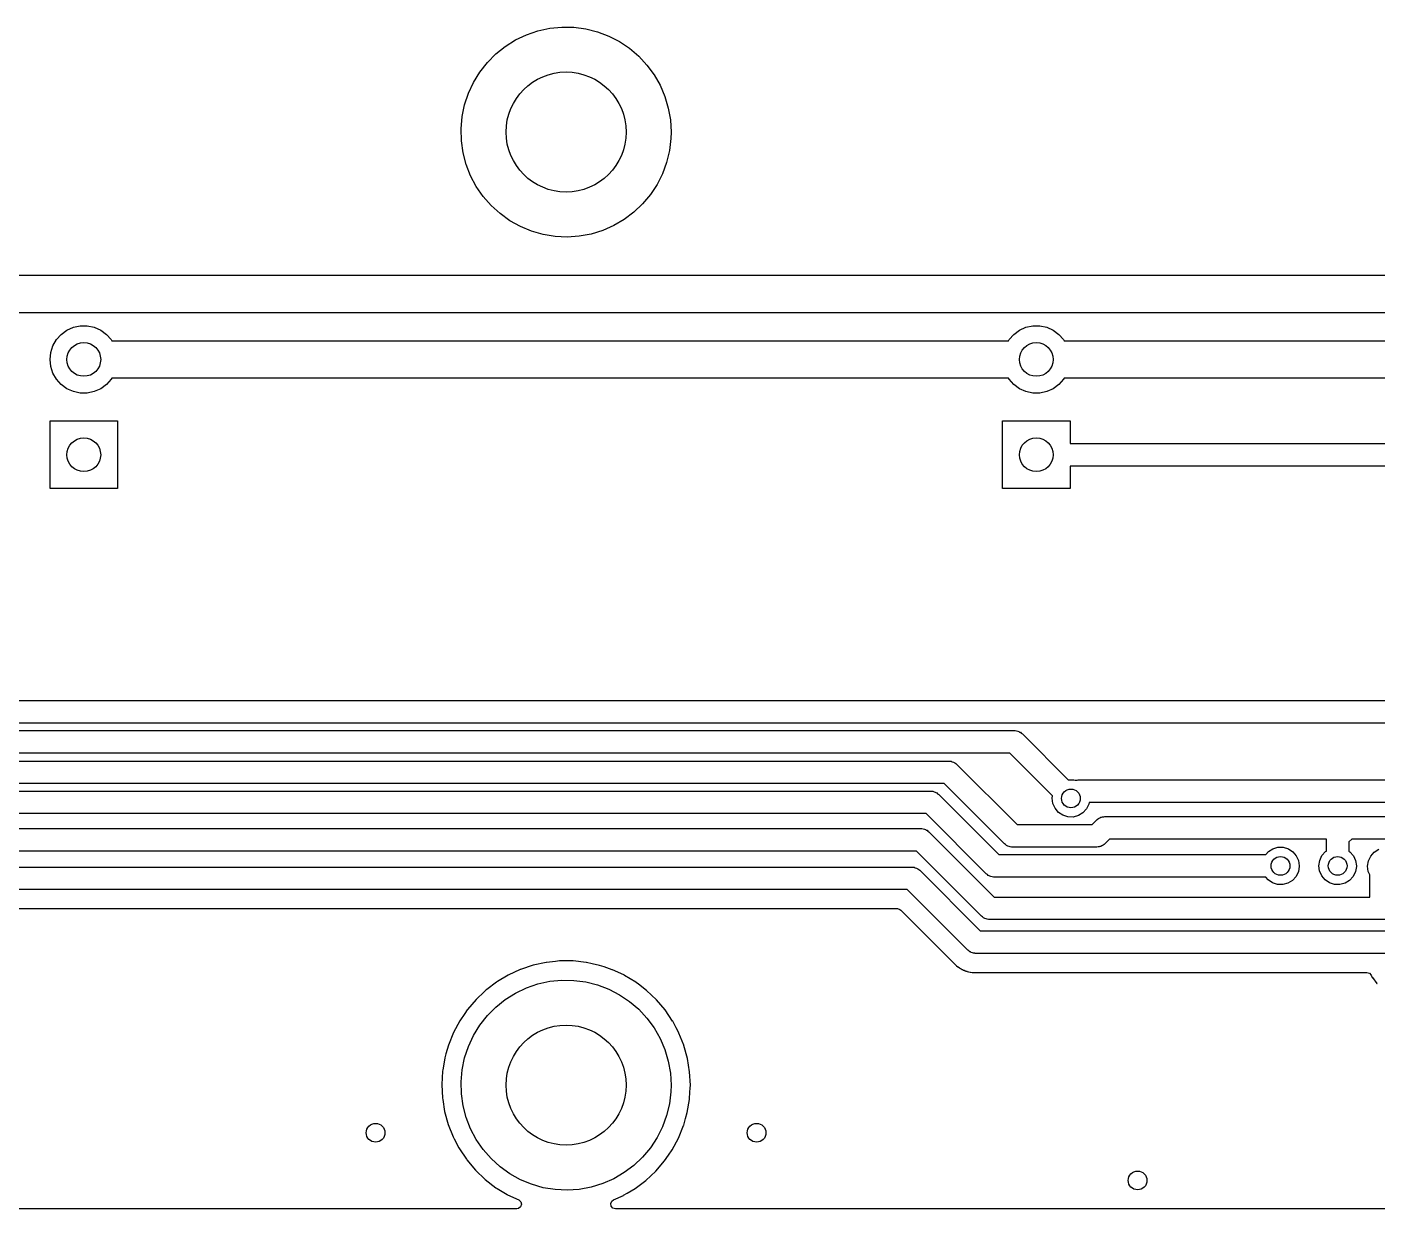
# Model space of a CAD drawing. Extents: x 14 to 417, y -139 to -108.
# Drawn here: x 176.12 to 212.12, y -139.19 to -107.69 of the extents above; entities that cross this region are included whole.
import ezdxf

# ---------------------------------------------------------------- set-up
doc = ezdxf.new("R2010")
doc.units = 0
doc.layers.add('BLACK', color=7, linetype='CONTINUOUS')

msp = doc.modelspace()

# ---------------------------------------------------------------- linework, layer by layer
at = {"layer": 'BLACK', "linetype": 'CONTINUOUS'}
for p, q in [((189.151, -108.036), (189.442, -107.898)), ((189.442, -107.898), (189.747, -107.793)), ((189.747, -107.793), (190.062, -107.724)), ((190.062, -107.724), (190.383, -107.692)), ((190.383, -107.692), (190.705, -107.698)), ((190.705, -107.698), (191.025, -107.74)), ((191.025, -107.74), (191.337, -107.818)), ((191.337, -107.818), (191.639, -107.932)), ((191.639, -107.932), (191.925, -108.08)), ((188.626, -108.409), (188.878, -108.208)), ((188.878, -108.208), (189.151, -108.036)), ((191.925, -108.08), (192.193, -108.26)), ((192.193, -108.26), (192.438, -108.469)), ((188.201, -108.892), (188.4, -108.638)), ((188.4, -108.638), (188.626, -108.409)), ((192.438, -108.469), (192.657, -108.705)), ((192.657, -108.705), (192.848, -108.965)), ((188.032, -109.167), (188.201, -108.892)), ((192.848, -108.965), (193.008, -109.245)), ((187.897, -109.459), (188.032, -109.167)), ((193.008, -109.245), (193.134, -109.542)), ((187.73, -110.081), (187.795, -109.765)), ((187.795, -109.765), (187.897, -109.459)), ((193.134, -109.542), (193.226, -109.851)), ((187.701, -110.402), (187.73, -110.081)), ((193.226, -109.851), (193.281, -110.168)), ((187.71, -110.724), (187.701, -110.402)), ((193.281, -110.168), (193.3, -110.49)), ((193.3, -110.49), (193.294, -110.666)), ((187.755, -111.043), (187.71, -110.724)), ((193.294, -110.666), (193.256, -110.986)), ((187.837, -111.355), (187.755, -111.043)), ((193.256, -110.986), (193.18, -111.299)), ((187.954, -111.656), (187.837, -111.355)), ((193.18, -111.299), (193.07, -111.602)), ((188.105, -111.94), (187.954, -111.656)), ((188.288, -112.206), (188.105, -111.94)), ((192.925, -111.89), (192.748, -112.159)), ((193.07, -111.602), (192.925, -111.89)), ((188.499, -112.449), (188.288, -112.206)), ((192.748, -112.159), (192.541, -112.407)), ((188.738, -112.666), (188.499, -112.449)), ((189, -112.854), (188.738, -112.666)), ((192.307, -112.629), (192.049, -112.822)), ((192.541, -112.407), (192.307, -112.629)), ((189.281, -113.011), (189, -112.854)), ((189.579, -113.134), (189.281, -113.011)), ((191.771, -112.985), (191.476, -113.114)), ((192.049, -112.822), (191.771, -112.985)), ((189.889, -113.223), (189.579, -113.134)), ((190.207, -113.275), (189.889, -113.223)), ((190.529, -113.29), (190.207, -113.275)), ((190.851, -113.268), (190.529, -113.29)), ((191.168, -113.209), (190.851, -113.268)), ((191.476, -113.114), (191.168, -113.209)), ((34.4971, -114.308), (363.267, -114.308)), ((363.474, -115.308), (34.29, -115.308)), ((176.911, -116.022), (177.037, -115.882)), ((177.037, -115.882), (177.189, -115.772)), ((177.189, -115.772), (177.361, -115.695)), ((177.361, -115.695), (177.545, -115.656)), ((177.545, -115.656), (177.733, -115.656)), ((177.733, -115.656), (177.917, -115.695)), ((177.917, -115.695), (178.089, -115.772)), ((178.089, -115.772), (178.241, -115.882)), ((178.241, -115.882), (178.367, -116.022)), ((202.311, -116.022), (202.437, -115.882)), ((202.437, -115.882), (202.589, -115.772)), ((202.589, -115.772), (202.761, -115.695)), ((202.761, -115.695), (202.945, -115.656)), ((202.945, -115.656), (203.133, -115.656)), ((203.133, -115.656), (203.317, -115.695)), ((203.317, -115.695), (203.489, -115.772)), ((203.489, -115.772), (203.641, -115.882)), ((203.641, -115.882), (203.767, -116.022)), ((176.759, -116.364), (176.817, -116.185)), ((176.817, -116.185), (176.911, -116.022)), ((178.367, -116.022), (178.384, -116.051)), ((178.384, -116.051), (202.294, -116.051)), ((202.294, -116.051), (202.311, -116.022)), ((203.767, -116.022), (203.784, -116.051)), ((203.784, -116.051), (227.694, -116.051)), ((176.739, -116.551), (176.759, -116.364)), ((176.759, -116.738), (176.739, -116.551)), ((176.817, -116.917), (176.759, -116.738)), ((176.911, -117.08), (176.817, -116.917)), ((177.037, -117.22), (176.911, -117.08)), ((177.189, -117.33), (177.037, -117.22)), ((177.361, -117.407), (177.189, -117.33)), ((178.089, -117.33), (177.917, -117.407)), ((178.241, -117.22), (178.089, -117.33)), ((178.367, -117.08), (178.241, -117.22)), ((178.384, -117.051), (178.367, -117.08)), ((202.294, -117.051), (178.384, -117.051)), ((202.311, -117.08), (202.294, -117.051)), ((202.437, -117.22), (202.311, -117.08)), ((202.589, -117.33), (202.437, -117.22)), ((202.761, -117.407), (202.589, -117.33)), ((203.489, -117.33), (203.317, -117.407)), ((203.641, -117.22), (203.489, -117.33)), ((203.767, -117.08), (203.641, -117.22)), ((203.784, -117.051), (203.767, -117.08)), ((227.694, -117.051), (203.784, -117.051)), ((177.545, -117.446), (177.361, -117.407)), ((177.733, -117.446), (177.545, -117.446)), ((177.917, -117.407), (177.733, -117.446)), ((202.945, -117.446), (202.761, -117.407)), ((203.133, -117.446), (202.945, -117.446)), ((203.317, -117.407), (203.133, -117.446)), ((176.739, -119.991), (176.739, -118.191)), ((176.739, -118.191), (178.539, -118.191)), ((178.539, -118.191), (178.539, -119.991)), ((202.139, -119.991), (202.139, -118.191)), ((202.139, -118.191), (203.939, -118.191)), ((203.939, -118.191), (203.939, -118.791)), ((203.939, -118.791), (217.822, -118.791)), ((217.762, -119.391), (203.939, -119.391)), ((203.939, -119.391), (203.939, -119.991)), ((178.539, -119.991), (176.739, -119.991)), ((203.939, -119.991), (202.139, -119.991)), ((32.2143, -125.642), (213.826, -125.642)), ((213.702, -126.242), (32.0901, -126.242)), ((22.7258, -126.441), (202.454, -126.441)), ((202.454, -126.441), (202.465, -126.442)), ((202.465, -126.442), (202.469, -126.442)), ((202.469, -126.442), (202.477, -126.444)), ((202.477, -126.444), (202.513, -126.447)), ((202.513, -126.447), (202.544, -126.46)), ((202.544, -126.46), (202.576, -126.467)), ((202.576, -126.467), (202.594, -126.48)), ((202.594, -126.48), (202.615, -126.488)), ((202.615, -126.488), (202.639, -126.511)), ((202.639, -126.511), (202.667, -126.529)), ((202.667, -126.529), (203.892, -127.754)), ((202.33, -127.041), (22.6015, -127.041)), ((203.471, -128.183), (202.33, -127.041)), ((106.88, -127.254), (200.706, -127.254)), ((200.706, -127.254), (200.716, -127.255)), ((200.716, -127.255), (200.721, -127.255)), ((200.721, -127.255), (200.729, -127.256)), ((200.729, -127.256), (200.765, -127.26)), ((200.765, -127.26), (200.795, -127.272)), ((200.795, -127.272), (200.828, -127.28)), ((200.828, -127.28), (200.846, -127.293)), ((200.846, -127.293), (200.867, -127.301)), ((200.867, -127.301), (200.891, -127.323)), ((200.891, -127.323), (200.918, -127.342)), ((200.918, -127.342), (202.525, -128.948)), ((203.892, -127.754), (203.894, -127.754)), ((203.894, -127.754), (204.036, -127.754)), ((204.036, -127.754), (204.077, -127.767)), ((204.077, -127.767), (204.092, -127.761)), ((204.092, -127.761), (204.125, -127.76)), ((204.125, -127.76), (204.157, -127.754)), ((204.157, -127.754), (213.906, -127.754)), ((200.582, -127.854), (107.165, -127.854)), ((116.468, -128.054), (200.223, -128.054)), ((200.223, -128.054), (200.234, -128.055)), ((200.234, -128.055), (200.238, -128.054)), ((200.238, -128.054), (200.246, -128.056)), ((200.246, -128.056), (200.282, -128.06)), ((200.282, -128.06), (200.313, -128.072)), ((200.313, -128.072), (200.345, -128.08)), ((200.345, -128.08), (200.363, -128.092)), ((200.363, -128.092), (200.384, -128.1)), ((200.384, -128.1), (200.408, -128.123)), ((200.408, -128.123), (200.436, -128.142)), ((200.436, -128.142), (202.042, -129.748)), ((202.188, -129.461), (200.582, -127.854)), ((203.462, -128.243), (203.471, -128.183)), ((203.48, -128.383), (203.462, -128.243)), ((203.538, -128.513), (203.48, -128.383)), ((203.629, -128.622), (203.538, -128.513)), ((204.438, -128.401), (204.377, -128.529)), ((204.446, -128.354), (204.438, -128.401)), ((213.781, -128.354), (204.446, -128.354)), ((200.099, -128.654), (116.592, -128.654)), ((201.706, -130.26), (200.099, -128.654)), ((203.747, -128.7), (203.629, -128.622)), ((203.882, -128.743), (203.747, -128.7)), ((204.024, -128.745), (203.882, -128.743)), ((204.161, -128.708), (204.024, -128.745)), ((204.281, -128.634), (204.161, -128.708)), ((204.377, -128.529), (204.281, -128.634)), ((204.527, -128.948), (204.655, -128.82)), ((204.655, -128.82), (204.663, -128.813)), ((204.663, -128.813), (204.666, -128.81)), ((204.666, -128.81), (204.673, -128.806)), ((204.673, -128.806), (204.701, -128.783)), ((204.701, -128.783), (204.731, -128.77)), ((204.731, -128.77), (204.76, -128.752)), ((204.76, -128.752), (204.781, -128.748)), ((204.781, -128.748), (204.802, -128.739)), ((204.802, -128.739), (204.835, -128.738)), ((204.835, -128.738), (204.868, -128.732)), ((204.868, -128.732), (213.614, -128.732)), ((117.277, -129.053), (199.965, -129.053)), ((199.965, -129.053), (199.975, -129.054)), ((199.975, -129.054), (199.98, -129.054)), ((199.98, -129.054), (199.988, -129.055)), ((199.988, -129.055), (200.024, -129.059)), ((200.024, -129.059), (200.054, -129.071)), ((200.054, -129.071), (200.087, -129.079)), ((200.087, -129.079), (200.105, -129.092)), ((200.105, -129.092), (200.126, -129.1)), ((200.126, -129.1), (200.15, -129.122)), ((200.15, -129.122), (200.177, -129.141)), ((200.177, -129.141), (201.913, -130.877)), ((202.525, -128.948), (204.527, -128.948)), ((202.216, -129.479), (202.188, -129.461)), ((202.24, -129.502), (202.216, -129.479)), ((202.261, -129.51), (202.24, -129.502)), ((202.279, -129.523), (202.261, -129.51)), ((202.311, -129.53), (202.279, -129.523)), ((202.342, -129.543), (202.311, -129.53)), ((202.378, -129.546), (202.342, -129.543)), ((202.386, -129.548), (202.378, -129.546)), ((202.39, -129.548), (202.386, -129.548)), ((202.4, -129.548), (202.39, -129.548)), ((204.651, -129.548), (202.4, -129.548)), ((204.684, -129.542), (204.651, -129.548)), ((204.717, -129.541), (204.684, -129.542)), ((204.737, -129.532), (204.717, -129.541)), ((204.759, -129.528), (204.737, -129.532)), ((204.787, -129.511), (204.759, -129.528)), ((204.818, -129.498), (204.787, -129.511)), ((204.846, -129.475), (204.818, -129.498)), ((204.853, -129.471), (204.846, -129.475)), ((204.855, -129.467), (204.853, -129.471)), ((204.863, -129.461), (204.855, -129.467)), ((204.992, -129.332), (204.863, -129.461)), ((210.774, -129.332), (204.992, -129.332)), ((209.226, -129.667), (209.346, -129.592)), ((209.346, -129.592), (209.482, -129.553)), ((209.482, -129.553), (209.624, -129.553)), ((209.624, -129.553), (209.76, -129.594)), ((209.76, -129.594), (209.879, -129.671)), ((210.774, -129.652), (210.774, -129.332)), ((211.452, -129.332), (211.374, -129.41)), ((211.374, -129.41), (211.374, -129.653)), ((213.49, -129.332), (211.452, -129.332)), ((199.841, -129.653), (117.278, -129.653)), ((201.576, -131.389), (199.841, -129.653)), ((202.042, -129.748), (209.155, -129.748)), ((209.155, -129.748), (209.226, -129.667)), ((209.879, -129.671), (209.971, -129.779)), ((209.971, -129.779), (210.03, -129.908)), ((210.03, -129.908), (210.05, -130.048)), ((210.574, -130.042), (210.596, -129.902)), ((210.596, -129.902), (210.656, -129.773)), ((210.656, -129.773), (210.75, -129.667)), ((210.75, -129.667), (210.774, -129.652)), ((211.374, -129.653), (211.403, -129.671)), ((211.403, -129.671), (211.495, -129.779)), ((211.495, -129.779), (211.554, -129.908)), ((211.554, -129.908), (211.574, -130.048)), ((211.874, -130.055), (211.896, -129.915)), ((211.896, -129.915), (211.956, -129.786)), ((211.956, -129.786), (212.05, -129.68)), ((212.05, -129.68), (212.17, -129.604)), ((127.095, -130.078), (199.72, -130.078)), ((199.72, -130.078), (199.73, -130.079)), ((199.73, -130.079), (199.735, -130.079)), ((199.735, -130.079), (199.743, -130.08)), ((199.743, -130.08), (199.778, -130.084)), ((199.778, -130.084), (199.809, -130.096)), ((199.809, -130.096), (199.842, -130.104)), ((199.842, -130.104), (199.86, -130.116)), ((199.86, -130.116), (199.881, -130.125)), ((199.881, -130.125), (199.905, -130.147)), ((199.905, -130.147), (199.932, -130.166)), ((199.932, -130.166), (201.546, -131.78)), ((201.733, -130.279), (201.706, -130.26)), ((201.757, -130.302), (201.733, -130.279)), ((201.778, -130.31), (201.757, -130.302)), ((201.796, -130.322), (201.778, -130.31)), ((210.026, -130.2), (209.965, -130.328)), ((210.05, -130.06), (210.026, -130.2)), ((210.05, -130.048), (210.05, -130.06)), ((210.592, -130.182), (210.574, -130.042)), ((210.65, -130.312), (210.592, -130.182)), ((210.741, -130.421), (210.65, -130.312)), ((211.55, -130.2), (211.489, -130.328)), ((211.574, -130.06), (211.55, -130.2)), ((211.574, -130.048), (211.574, -130.06)), ((211.892, -130.195), (211.874, -130.055)), ((211.931, -130.285), (211.892, -130.195)), ((211.931, -130.877), (211.931, -130.285)), ((201.828, -130.33), (201.796, -130.322)), ((201.859, -130.342), (201.828, -130.33)), ((201.895, -130.346), (201.859, -130.342)), ((201.903, -130.348), (201.895, -130.346)), ((201.908, -130.347), (201.903, -130.348)), ((201.918, -130.348), (201.908, -130.347)), ((209.156, -130.348), (201.918, -130.348)), ((209.217, -130.421), (209.156, -130.348)), ((209.335, -130.499), (209.217, -130.421)), ((209.47, -130.542), (209.335, -130.499)), ((209.612, -130.544), (209.47, -130.542)), ((209.749, -130.507), (209.612, -130.544)), ((209.869, -130.433), (209.749, -130.507)), ((209.965, -130.328), (209.869, -130.433)), ((210.859, -130.499), (210.741, -130.421)), ((210.994, -130.542), (210.859, -130.499)), ((211.136, -130.544), (210.994, -130.542)), ((211.273, -130.507), (211.136, -130.544)), ((211.393, -130.433), (211.273, -130.507)), ((211.489, -130.328), (211.393, -130.433)), ((199.596, -130.678), (127.3, -130.678)), ((201.21, -132.292), (199.596, -130.678)), ((201.913, -130.877), (211.931, -130.877)), ((127.934, -131.187), (199.333, -131.187)), ((199.333, -131.187), (199.401, -131.207)), ((199.401, -131.207), (199.422, -131.224)), ((199.422, -131.224), (200.844, -132.645)), ((201.604, -131.407), (201.576, -131.389)), ((201.628, -131.43), (201.604, -131.407)), ((201.649, -131.438), (201.628, -131.43)), ((201.667, -131.451), (201.649, -131.438)), ((201.699, -131.458), (201.667, -131.451)), ((201.73, -131.471), (201.699, -131.458)), ((201.766, -131.474), (201.73, -131.471)), ((201.774, -131.476), (201.766, -131.474)), ((201.778, -131.476), (201.774, -131.476)), ((201.789, -131.477), (201.778, -131.476)), ((212.807, -131.477), (201.789, -131.477)), ((201.546, -131.78), (212.454, -131.78)), ((201.237, -132.311), (201.21, -132.292)), ((201.262, -132.334), (201.237, -132.311)), ((201.282, -132.342), (201.262, -132.334)), ((201.3, -132.354), (201.282, -132.342)), ((201.333, -132.362), (201.3, -132.354)), ((201.364, -132.374), (201.333, -132.362)), ((201.4, -132.378), (201.364, -132.374)), ((201.407, -132.38), (201.4, -132.378)), ((201.412, -132.379), (201.407, -132.38)), ((201.422, -132.38), (201.412, -132.379)), ((212.33, -132.38), (201.422, -132.38)), ((189.272, -132.813), (188.955, -132.959)), ((189.277, -132.811), (189.272, -132.813)), ((189.28, -132.809), (189.277, -132.811)), ((189.277, -132.811), (189.277, -132.811)), ((189.62, -132.696), (189.28, -132.809)), ((189.97, -132.619), (189.62, -132.696)), ((189.974, -132.619), (189.97, -132.619)), ((190.213, -132.593), (189.974, -132.619)), ((189.974, -132.619), (189.974, -132.619)), ((190.327, -132.581), (190.213, -132.593)), ((190.512, -132.582), (190.327, -132.581)), ((190.682, -132.582), (190.512, -132.582)), ((190.685, -132.582), (190.682, -132.582)), ((190.682, -132.582), (190.682, -132.582)), ((190.688, -132.582), (190.685, -132.582)), ((191.038, -132.621), (190.688, -132.582)), ((190.688, -132.582), (190.688, -132.582)), ((191.041, -132.621), (191.038, -132.621)), ((191.038, -132.621), (191.038, -132.621)), ((191.044, -132.622), (191.041, -132.621)), ((191.193, -132.655), (191.044, -132.622)), ((191.044, -132.622), (191.044, -132.622)), ((191.391, -132.699), (191.193, -132.655)), ((191.394, -132.7), (191.391, -132.699)), ((191.517, -132.741), (191.394, -132.7)), ((191.394, -132.7), (191.394, -132.7)), ((191.73, -132.814), (191.517, -132.741)), ((191.734, -132.815), (191.73, -132.814)), ((191.797, -132.844), (191.734, -132.815)), ((191.734, -132.815), (191.734, -132.815)), ((200.844, -132.645), (200.845, -132.646)), ((200.845, -132.646), (200.908, -132.711)), ((200.908, -132.711), (200.914, -132.714)), ((200.914, -132.714), (200.914, -132.714)), ((200.914, -132.714), (200.944, -132.734)), ((200.944, -132.734), (200.955, -132.741)), ((200.955, -132.741), (200.988, -132.768)), ((200.988, -132.768), (200.995, -132.772)), ((200.995, -132.772), (200.995, -132.772)), ((200.995, -132.772), (201.019, -132.783)), ((201.019, -132.783), (201.032, -132.791)), ((201.032, -132.791), (201.06, -132.809)), ((201.06, -132.809), (201.067, -132.811)), ((201.067, -132.811), (201.067, -132.811)), ((201.067, -132.811), (201.101, -132.824)), ((201.101, -132.824), (201.113, -132.829)), ((201.113, -132.829), (201.145, -132.844)), ((188.644, -133.145), (188.389, -133.338)), ((188.647, -133.143), (188.644, -133.145)), ((188.644, -133.145), (188.644, -133.145)), ((188.668, -133.131), (188.647, -133.143)), ((188.952, -132.961), (188.668, -133.131)), ((188.955, -132.959), (188.952, -132.961)), ((188.952, -132.961), (188.952, -132.961)), ((189.442, -133.298), (189.747, -133.193)), ((189.747, -133.193), (190.062, -133.124)), ((190.062, -133.124), (190.383, -133.092)), ((190.383, -133.092), (190.705, -133.098)), ((190.705, -133.098), (191.025, -133.14)), ((191.025, -133.14), (191.337, -133.218)), ((192.056, -132.964), (191.797, -132.844)), ((192.058, -132.966), (192.056, -132.964)), ((192.359, -133.148), (192.058, -132.966)), ((192.058, -132.966), (192.058, -132.966)), ((192.362, -133.15), (192.359, -133.148)), ((192.359, -133.148), (192.359, -133.148)), ((192.365, -133.152), (192.362, -133.15)), ((192.427, -133.199), (192.365, -133.152)), ((192.365, -133.152), (192.365, -133.152)), ((201.145, -132.844), (201.145, -132.844)), ((201.145, -132.844), (201.152, -132.847)), ((201.152, -132.847), (201.159, -132.849)), ((201.159, -132.849), (201.184, -132.855)), ((201.184, -132.855), (201.199, -132.859)), ((201.199, -132.859), (201.231, -132.871)), ((201.231, -132.871), (201.238, -132.872)), ((201.238, -132.872), (201.238, -132.872)), ((201.238, -132.872), (201.274, -132.876)), ((201.274, -132.876), (201.286, -132.878)), ((201.286, -132.878), (201.328, -132.888)), ((201.328, -132.888), (201.336, -132.888)), ((201.336, -132.888), (201.336, -132.888)), ((201.336, -132.888), (201.369, -132.888)), ((201.369, -132.888), (201.37, -132.888)), ((201.37, -132.888), (201.371, -132.888)), ((201.371, -132.888), (201.407, -132.888)), ((201.407, -132.888), (201.408, -132.889)), ((201.408, -132.889), (201.506, -132.889)), ((201.506, -132.889), (201.506, -132.889)), ((201.506, -132.889), (201.51, -132.889)), ((201.51, -132.889), (201.511, -132.889)), ((201.511, -132.889), (201.513, -132.888)), ((201.513, -132.888), (211.852, -132.888)), ((211.852, -132.888), (211.92, -132.909)), ((211.92, -132.909), (211.964, -132.957)), ((211.964, -132.957), (211.997, -133.021)), ((211.997, -133.021), (211.997, -133.021)), ((211.997, -133.021), (212, -133.026)), ((212, -133.026), (212.123, -133.181)), ((212.123, -133.181), (212.128, -133.185)), ((188.32, -133.398), (188.101, -133.605)), ((188.359, -133.362), (188.32, -133.398)), ((188.361, -133.359), (188.359, -133.362)), ((188.359, -133.362), (188.359, -133.362)), ((188.389, -133.338), (188.361, -133.359)), ((188.878, -133.608), (189.151, -133.436)), ((189.151, -133.436), (189.442, -133.298)), ((191.337, -133.218), (191.639, -133.332)), ((191.639, -133.332), (191.925, -133.48)), ((191.925, -133.48), (192.193, -133.66)), ((192.647, -133.367), (192.427, -133.199)), ((192.907, -133.613), (192.647, -133.367)), ((187.866, -133.88), (187.798, -133.98)), ((187.868, -133.878), (187.866, -133.88)), ((187.866, -133.88), (187.866, -133.88)), ((188.101, -133.605), (187.868, -133.878)), ((188.4, -134.038), (188.626, -133.809)), ((188.626, -133.809), (188.878, -133.608)), ((192.193, -133.66), (192.438, -133.869)), ((192.438, -133.869), (192.657, -134.105)), ((193.139, -133.887), (192.907, -133.613)), ((193.34, -134.183), (193.139, -133.887)), ((187.666, -134.174), (187.497, -134.49)), ((187.798, -133.98), (187.666, -134.174)), ((188.201, -134.292), (188.4, -134.038)), ((192.657, -134.105), (192.848, -134.365)), ((193.342, -134.187), (193.34, -134.183)), ((193.435, -134.362), (193.342, -134.187)), ((193.342, -134.187), (193.342, -134.187)), ((187.497, -134.49), (187.363, -134.822)), ((187.897, -134.859), (188.032, -134.567)), ((188.032, -134.567), (188.201, -134.292)), ((192.848, -134.365), (193.008, -134.645)), ((193.508, -134.5), (193.435, -134.362)), ((193.509, -134.503), (193.508, -134.5)), ((193.637, -134.825), (193.509, -134.503)), ((187.362, -134.825), (187.297, -135.058)), ((187.363, -134.822), (187.362, -134.825)), ((187.362, -134.825), (187.362, -134.825)), ((187.795, -135.165), (187.897, -134.859)), ((193.008, -134.645), (193.134, -134.942)), ((193.134, -134.942), (193.226, -135.251)), ((193.64, -134.833), (193.637, -134.825)), ((193.736, -135.179), (193.64, -134.833)), ((187.266, -135.171), (187.214, -135.48)), ((187.297, -135.058), (187.266, -135.167)), ((187.266, -135.167), (187.266, -135.171)), ((187.266, -135.171), (187.266, -135.171)), ((187.73, -135.481), (187.795, -135.165)), ((193.226, -135.251), (193.281, -135.568)), ((193.794, -135.532), (193.736, -135.179)), ((187.207, -135.521), (187.187, -135.878)), ((187.214, -135.48), (187.207, -135.521)), ((187.701, -135.802), (187.73, -135.481)), ((193.281, -135.568), (193.3, -135.89)), ((193.813, -135.89), (193.794, -135.532)), ((187.187, -135.878), (187.205, -136.236)), ((187.71, -136.124), (187.701, -135.802)), ((193.294, -136.066), (193.256, -136.386)), ((193.3, -135.89), (193.294, -136.066)), ((193.794, -136.236), (193.811, -135.956)), ((193.811, -135.956), (193.813, -135.913)), ((193.813, -135.913), (193.813, -135.89)), ((187.205, -136.236), (187.205, -136.24)), ((187.205, -136.24), (187.205, -136.24)), ((187.205, -136.24), (187.21, -136.271)), ((187.21, -136.271), (187.261, -136.59)), ((187.755, -136.443), (187.71, -136.124)), ((193.256, -136.386), (193.18, -136.699)), ((193.731, -136.624), (193.791, -136.271)), ((193.791, -136.271), (193.794, -136.236)), ((187.261, -136.59), (187.356, -136.936)), ((187.837, -136.755), (187.755, -136.443)), ((187.954, -137.056), (187.837, -136.755)), ((193.18, -136.699), (193.07, -137.002)), ((193.637, -136.953), (193.688, -136.777)), ((193.688, -136.777), (193.731, -136.624)), ((187.356, -136.936), (187.487, -137.269)), ((188.105, -137.34), (187.954, -137.056)), ((193.07, -137.002), (192.925, -137.29)), ((193.498, -137.301), (193.633, -136.969)), ((193.633, -136.969), (193.637, -136.953)), ((187.487, -137.269), (187.515, -137.322)), ((187.515, -137.322), (187.643, -137.565)), ((188.288, -137.606), (188.105, -137.34)), ((192.925, -137.29), (192.748, -137.559)), ((193.33, -137.613), (193.496, -137.304)), ((193.496, -137.304), (193.498, -137.301)), ((187.643, -137.565), (187.654, -137.587)), ((187.654, -137.587), (187.656, -137.589)), ((187.656, -137.589), (187.656, -137.589)), ((187.656, -137.589), (187.84, -137.863)), ((187.84, -137.863), (187.854, -137.884)), ((188.499, -137.849), (188.288, -137.606)), ((188.738, -138.066), (188.499, -137.849)), ((192.541, -137.807), (192.307, -138.029)), ((192.748, -137.559), (192.541, -137.807)), ((193.125, -137.912), (193.232, -137.757)), ((193.232, -137.757), (193.326, -137.619)), ((193.326, -137.619), (193.328, -137.616)), ((193.326, -137.619), (193.326, -137.619)), ((193.328, -137.616), (193.33, -137.613)), ((193.33, -137.613), (193.33, -137.613)), ((187.854, -137.884), (188.085, -138.158)), ((188.085, -138.158), (188.344, -138.406)), ((189, -138.254), (188.738, -138.066)), ((192.049, -138.222), (191.771, -138.385)), ((192.307, -138.029), (192.049, -138.222)), ((192.63, -138.428), (192.891, -138.183)), ((192.891, -138.183), (193.125, -137.912)), ((188.344, -138.406), (188.628, -138.624)), ((189.281, -138.411), (189, -138.254)), ((189.579, -138.534), (189.281, -138.411)), ((189.889, -138.623), (189.579, -138.534)), ((191.476, -138.514), (191.168, -138.609)), ((191.771, -138.385), (191.476, -138.514)), ((192.343, -138.643), (192.63, -138.428)), ((188.628, -138.624), (188.66, -138.643)), ((188.66, -138.643), (188.931, -138.808)), ((188.931, -138.808), (188.931, -138.808)), ((188.931, -138.808), (188.934, -138.81)), ((188.934, -138.81), (188.937, -138.812)), ((188.937, -138.812), (188.937, -138.812)), ((188.937, -138.812), (189.236, -138.951)), ((189.236, -138.951), (189.289, -138.998)), ((190.207, -138.675), (189.889, -138.623)), ((190.529, -138.69), (190.207, -138.675)), ((190.851, -138.668), (190.529, -138.69)), ((191.168, -138.609), (190.851, -138.668)), ((191.719, -138.983), (191.762, -138.951)), ((191.762, -138.951), (192.032, -138.828)), ((192.032, -138.828), (192.035, -138.826)), ((192.035, -138.826), (192.129, -138.771)), ((192.129, -138.771), (192.34, -138.645)), ((192.34, -138.645), (192.343, -138.643)), ((192.34, -138.645), (192.34, -138.645)), ((189.183, -139.191), (141.014, -139.191)), ((189.234, -139.181), (189.183, -139.191)), ((189.288, -139.135), (189.234, -139.181)), ((189.309, -139.067), (189.288, -139.135)), ((189.289, -138.998), (189.309, -139.067)), ((191.689, -139.048), (191.719, -138.983)), ((191.699, -139.118), (191.689, -139.048)), ((191.746, -139.171), (191.699, -139.118)), ((191.814, -139.191), (191.746, -139.171)), ((239.983, -139.191), (191.814, -139.191))]:
    msp.add_line(p, q, dxfattribs=at)
at = {"layer": 'BLACK'}
for centre, radius in [((190.5, -110.49), 1.6), ((177.639, -116.551), 0.45), ((203.039, -116.551), 0.45), ((177.639, -119.091), 0.45), ((203.039, -119.091), 0.45), ((203.962, -128.249), 0.25), ((209.55, -130.048), 0.25), ((211.074, -130.048), 0.25), ((190.5, -135.89), 1.6), ((185.42, -137.16), 0.25), ((195.58, -137.16), 0.25), ((205.74, -138.43), 0.25)]:
    msp.add_circle(centre, radius, dxfattribs=at)

doc.saveas('drawing.dxf')
